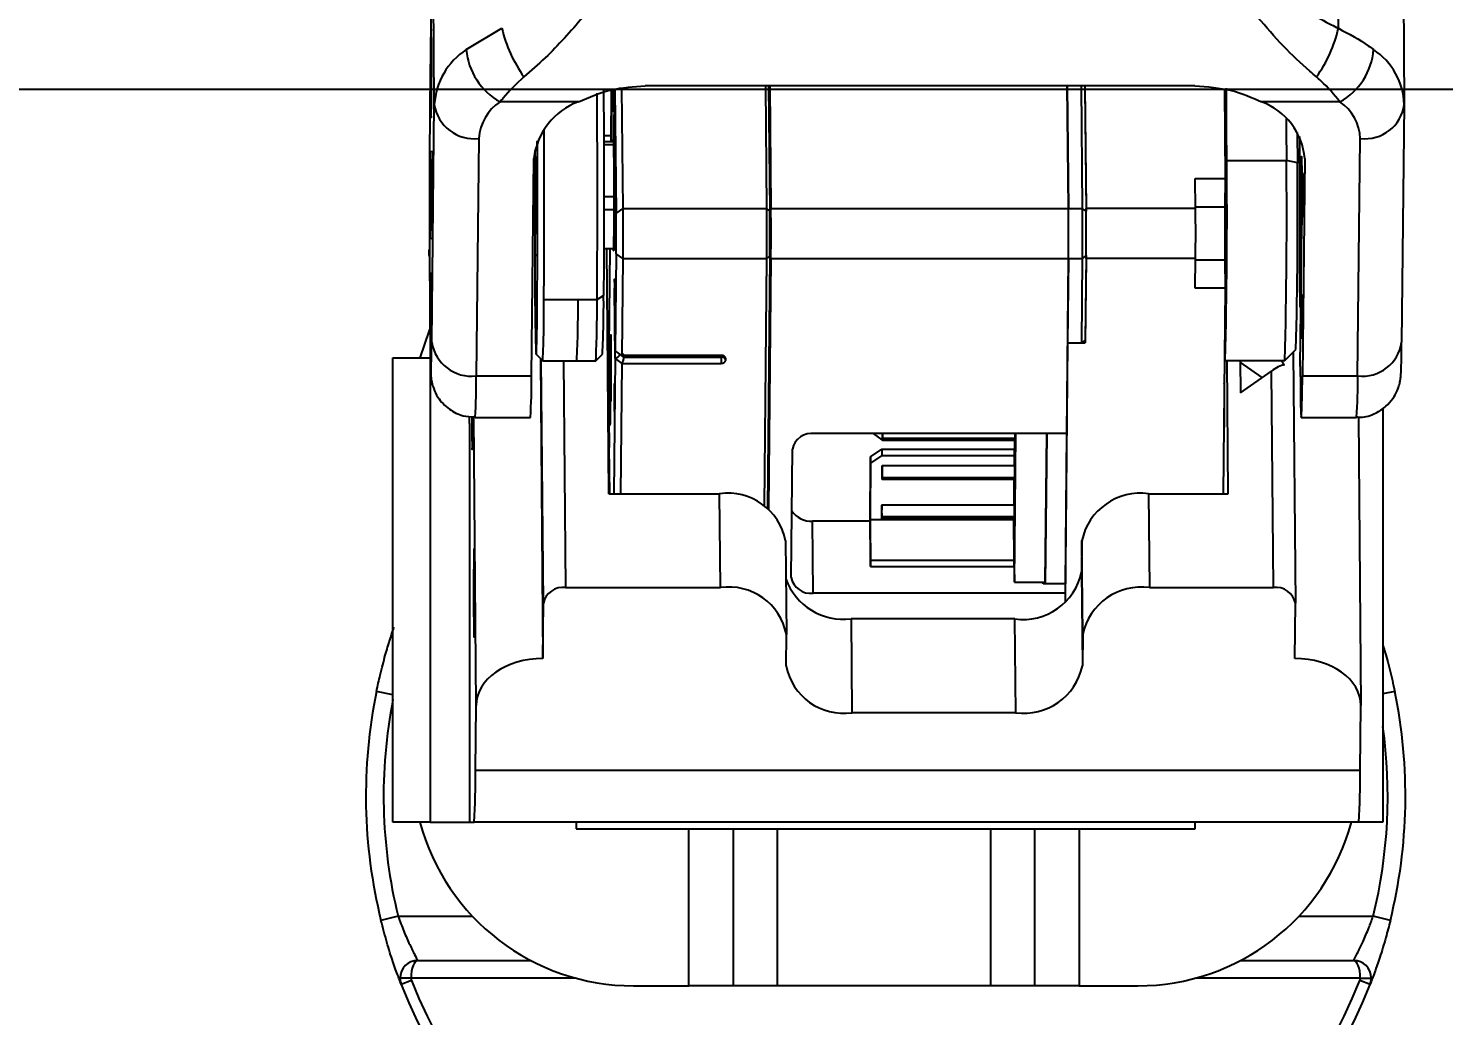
# Model space of a CAD drawing. Header units: millimetres. Extents: x 940 to 1780, y -29 to 565.
# Drawn here: x 1071.6 to 1135.6, y 174.5 to 219.1 of the extents above; entities that cross this region are included whole.
import ezdxf

# ---------------------------------------------------------------- set-up
doc = ezdxf.new("R2010")
doc.units = ezdxf.units.MM
doc.header["$PDSIZE"] = -1
doc.layers.add('7标注层', color=4, linetype='Continuous')
doc.styles.add('PC_TEXTSTYLE', font='ISOCP.SHX', dxfattribs={"width": 0.707, "bigfont": 'GBCBIG.SHX'})
doc.dimstyles.new('GB_LINEAR', dxfattribs={"dimtxt": 3.5, "dimasz": 3.5, "dimexe": 1, "dimexo": 0, "dimgap": 1.5, "dimtad": 1, "dimdsep": 46, "dimtxsty": 'PC_TEXTSTYLE', "dimcen": 0, "dimclrd": 256, "dimclrt": 3, "dimadec": 0, "dimazin": 2, "dimtp": 0.1, "dimtm": 0.1, "dimtfac": 0.71, "dimtdec": 3, "dimtmove": 0, "dimatfit": 3, "dimfxl": 1, "dimtfill": 1, "dimarcsym": 0})

# ---------------------------------------------------------------- blocks, each defined once
blk = doc.blocks.new('*D9')
at = {"layer": '7标注层', "color": 0, "lineweight": -2}
for p, q in [((1041.01, 184.746), (1041.01, 114.853)), ((1179.81, 184.746), (1179.81, 114.853))]:
    blk.add_line(p, q, dxfattribs=at)
at = {"layer": '7标注层', "lineweight": -2}
blk.add_line((1048.01, 116.853), (1172.81, 116.853), dxfattribs=at)
at = {"layer": '7标注层'}
for points in [[(1048.01, 118.02), (1048.01, 115.686), (1041.01, 116.853)], [(1172.81, 115.686), (1172.81, 118.02), (1179.81, 116.853)]]:
    blk.add_solid(points, dxfattribs=at)
at = {"layer": 'Defpoints', "color": 0}
for p in [(1041.01, 184.746), (1179.81, 184.746), (1179.81, 116.853)]:
    blk.add_point(p, dxfattribs=at)
at = {"layer": '7标注层', "color": 3, "insert": (1110.41, 123.003), "char_height": 7, "attachment_point": 5, "style": 'PC_TEXTSTYLE', "bg_fill": 3, "box_fill_scale": 1.1, "bg_fill_color": 257, "bg_fill_transparency": 0}
blk.add_mtext('138.8', dxfattribs=at)
blk = doc.blocks.new('*D10')
at = {"layer": '7标注层', "color": 0, "lineweight": -2}
for p, q in [((1071.71, 216.352), (1212.546, 216.352)), ((1071.71, 147.381), (1212.546, 147.381))]:
    blk.add_line(p, q, dxfattribs=at)
at = {"layer": '7标注层', "lineweight": -2}
blk.add_line((1210.546, 154.381), (1210.546, 209.352), dxfattribs=at)
at = {"layer": '7标注层'}
for points in [[(1211.713, 209.352), (1209.379, 209.352), (1210.546, 216.352)], [(1209.379, 154.381), (1211.713, 154.381), (1210.546, 147.381)]]:
    blk.add_solid(points, dxfattribs=at)
at = {"layer": 'Defpoints', "color": 0}
for p in [(1071.71, 216.352), (1210.546, 216.352), (1071.71, 147.381)]:
    blk.add_point(p, dxfattribs=at)
at = {"layer": '7标注层', "color": 3, "insert": (1204.394, 181.866), "char_height": 7, "attachment_point": 5, "rotation": 90, "style": 'PC_TEXTSTYLE', "bg_fill": 3, "box_fill_scale": 1.1, "bg_fill_color": 257, "bg_fill_transparency": 0}
blk.add_mtext('68.97', dxfattribs=at)

msp = doc.modelspace()

# ---------------------------------------------------------------- linework, layer by layer
at = {"color": 7, "linetype": 'Continuous', "lineweight": 25}
for p, q in [((1130.877, 219.097), (1130.798, 229.21)), ((1089.92, 226.372), (1089.801, 215.633)), ((1090.004, 215.647), (1089.92, 226.372)), ((1133.773, 226.372), (1133.857, 215.647)), ((1091.445, 218.134), (1093.057, 219.097)), ((1051.01, 216.352), (1089.809, 216.352)), ((1098, 213.972), (1098.022, 216.315)), ((1098.073, 215.403), (1098.064, 216.32)), ((1098.071, 216.321), (1098.076, 215.757)), ((1098.132, 214.067), (1098.153, 216.331)), ((1098.16, 216.332), (1098.135, 213.713)), ((1098.169, 216.333), (1098.221, 210.744)), ((1098.473, 216.37), (1098.523, 210.956)), ((1124.394, 216.501), (1099.54, 216.501)), ((1104.972, 216.501), (1105.023, 210.956)), ((1105.12, 216.501), (1105.172, 210.85)), ((1105.164, 216.501), (1105.206, 211.91)), ((1105.172, 216.501), (1105.223, 210.956)), ((1118.672, 210.956), (1118.621, 216.501)), ((1118.621, 216.501), (1118.672, 210.956)), ((1119.246, 216.501), (1119.297, 210.956)), ((1119.421, 216.501), (1119.472, 210.956)), ((1125.722, 216.325), (1125.76, 212.299)), ((1133.851, 216.352), (1169.81, 216.352)), ((1096.521, 215.773), (1092.977, 215.773)), ((1130.945, 215.773), (1127.4, 215.773)), ((1089.885, 204.909), (1090.004, 215.647)), ((1098.076, 215.474), (1098.075, 215.403)), ((1133.857, 215.647), (1133.738, 204.909)), ((1092.016, 214.115), (1091.897, 203.377)), ((1098.003, 214.242), (1097.669, 214.242)), ((1097.67, 213.972), (1098.106, 213.972)), ((1098.111, 213.821), (1097.671, 213.821)), ((1098.022, 213.972), (1098.021, 214.067)), ((1098.106, 213.972), (1098.111, 213.821)), ((1098.111, 213.821), (1098.133, 211.47)), ((1131.75, 203.377), (1131.869, 214.115)), ((1094.397, 203.377), (1094.506, 213.208)), ((1125.829, 213.117), (1128.529, 213.117)), ((1129.025, 213.014), (1128.529, 213.117)), ((1129.359, 213.208), (1129.25, 203.377)), ((1129.2, 212.897), (1129.129, 206.492)), ((1124.41, 212.299), (1125.76, 212.299)), ((1124.422, 210.956), (1124.41, 212.299)), ((1125.76, 212.299), (1125.748, 211.026)), ((1094.58, 211.288), (1094.573, 210.319)), ((1094.587, 210.068), (1094.583, 211.234)), ((1098.133, 211.47), (1097.674, 211.47)), ((1098.133, 211.47), (1098.134, 210.91)), ((1097.674, 210.91), (1098.134, 210.91)), ((1098.134, 210.91), (1098.118, 209.142)), ((1098.523, 210.956), (1098.221, 210.744)), ((1098.523, 210.956), (1105.023, 210.956)), ((1105.172, 210.85), (1105.023, 210.956)), ((1105.208, 210.693), (1105.173, 210.693)), ((1105.174, 210.586), (1105.214, 210.586)), ((1105.223, 210.956), (1118.672, 210.956)), ((1118.672, 210.956), (1119.297, 210.956)), ((1119.471, 210.832), (1119.297, 210.956)), ((1124.422, 210.956), (1119.472, 210.956)), ((1094.574, 209.996), (1094.585, 209.799)), ((1129.15, 203.811), (1129.221, 210.216)), ((1097.67, 209.142), (1098.118, 209.142)), ((1097.901, 198.051), (1097.798, 209.142)), ((1097.914, 204.662), (1097.956, 209.142)), ((1098.112, 209.057), (1098.114, 209.057)), ((1098.221, 208.905), (1098.181, 204.514)), ((1098.523, 208.693), (1098.221, 208.905)), ((1098.523, 208.693), (1098.483, 204.302)), ((1098.523, 208.693), (1105.023, 208.693)), ((1105.023, 208.693), (1104.919, 197.496)), ((1105.172, 208.799), (1105.023, 208.693)), ((1105.172, 208.799), (1105.066, 197.394)), ((1105.223, 208.693), (1105.118, 197.354)), ((1105.208, 208.956), (1105.173, 208.956)), ((1105.214, 209.062), (1105.174, 209.062)), ((1105.223, 208.693), (1118.672, 208.693)), ((1118.599, 200.773), (1118.672, 208.693)), ((1118.672, 208.693), (1118.637, 204.875)), ((1118.672, 208.693), (1119.297, 208.693)), ((1119.297, 208.693), (1119.262, 204.875)), ((1119.471, 208.817), (1119.297, 208.693)), ((1119.471, 208.817), (1119.436, 204.998)), ((1119.472, 208.693), (1119.437, 204.875)), ((1124.422, 208.693), (1119.472, 208.693)), ((1124.41, 207.349), (1124.422, 208.693)), ((1125.748, 208.622), (1125.76, 207.349)), ((1098.148, 207.625), (1098.148, 207.696)), ((1098.177, 204.16), (1098.148, 207.342)), ((1098.151, 207.696), (1098.181, 204.514)), ((1105.206, 207.738), (1105.11, 197.36)), ((1125.76, 207.349), (1124.41, 207.349)), ((1125.76, 207.349), (1125.673, 198.051)), ((1089.794, 207.18), (1089.806, 205.648)), ((1094.961, 206.831), (1096.501, 206.831)), ((1096.501, 206.831), (1097.361, 206.831)), ((1097.361, 206.831), (1097.659, 207.02)), ((1129.129, 206.492), (1129.18, 206.492)), ((1118.637, 204.875), (1118.528, 193.13)), ((1118.637, 204.875), (1119.262, 204.875)), ((1118.637, 204.875), (1119.437, 204.875)), ((1119.436, 204.998), (1119.262, 204.875)), ((1119.436, 204.998), (1119.437, 204.875)), ((1088.135, 183.202), (1088.135, 204.202)), ((1088.135, 204.202), (1089.812, 204.202)), ((1089.812, 204.202), (1089.812, 183.202)), ((1094.607, 204.357), (1094.906, 204.057)), ((1094.806, 204.158), (1094.911, 190.601)), ((1097.308, 204.057), (1097.608, 204.357)), ((1097.914, 204.662), (1097.901, 203.319)), ((1098.177, 204.16), (1098.121, 198.051)), ((1098.177, 204.16), (1098.479, 203.948)), ((1098.483, 204.302), (1098.181, 204.514)), ((1098.378, 204.375), (1098.378, 204.36)), ((1098.378, 204.36), (1098.562, 204.231)), ((1102.982, 204.302), (1098.483, 204.302)), ((1098.563, 204.302), (1098.562, 204.231)), ((1098.562, 204.231), (1102.979, 204.231)), ((1102.979, 204.231), (1102.98, 204.302)), ((1103.18, 204.09), (1103.181, 204.16)), ((1128.462, 204.078), (1128.961, 204.578)), ((1128.828, 204.444), (1128.933, 193.101)), ((1094.934, 193.101), (1094.832, 204.132)), ((1094.907, 204.057), (1096.447, 204.057)), ((1096.447, 204.057), (1097.307, 204.057)), ((1098.479, 203.948), (1098.424, 198.051)), ((1098.479, 203.948), (1102.979, 203.948)), ((1125.73, 204.109), (1125.76, 204.078)), ((1125.761, 204.078), (1128.461, 204.078)), ((1125.9, 198.051), (1125.844, 204.078)), ((1126.444, 204.078), (1126.458, 202.611)), ((1127.438, 203.309), (1126.445, 204.006)), ((1126.458, 202.611), (1127.849, 203.601)), ((1127.94, 193.808), (1127.849, 203.601)), ((1091.897, 203.377), (1094.397, 203.377)), ((1129.25, 203.377), (1131.75, 203.377)), ((1132.89, 201.916), (1132.89, 183.202)), ((1091.591, 201.23), (1091.595, 201.553)), ((1091.591, 201.23), (1091.591, 183.202)), ((1091.892, 188.472), (1091.79, 201.535)), ((1091.849, 201.505), (1094.349, 201.505)), ((1097.901, 201.48), (1097.914, 200.137)), ((1129.202, 201.505), (1131.702, 201.505)), ((1131.788, 201.521), (1131.89, 188.472)), ((1118.599, 200.773), (1107.199, 200.773)), ((1109.844, 200.773), (1110.241, 200.491)), ((1110.241, 200.491), (1110.264, 200.491)), ((1110.265, 200.473), (1116.265, 200.473)), ((1110.267, 200.561), (1116.267, 200.561)), ((1116.229, 194.056), (1116.291, 200.773)), ((1116.236, 200.473), (1116.232, 200.066)), ((1117.691, 200.773), (1117.628, 193.985)), ((1117.629, 194.056), (1117.691, 200.773)), ((1118.591, 200.773), (1118.528, 193.985)), ((1097.933, 198.051), (1097.914, 200.137)), ((1106.139, 194.268), (1106.193, 200.066)), ((1109.729, 199.713), (1109.703, 196.884)), ((1109.729, 199.713), (1110.232, 200.066)), ((1109.732, 199.43), (1109.729, 199.713)), ((1110.235, 199.783), (1109.732, 199.43)), ((1110.232, 200.066), (1110.235, 199.783)), ((1110.232, 200.066), (1116.232, 200.066)), ((1110.235, 199.783), (1116.235, 199.783)), ((1116.23, 199.306), (1116.235, 199.783)), ((1116.235, 199.783), (1116.232, 200.066)), ((1109.708, 196.884), (1109.732, 199.43)), ((1116.248, 199.306), (1110.249, 199.306)), ((1110.249, 198.706), (1116.248, 198.706)), ((1110.251, 198.793), (1116.25, 198.793)), ((1116.214, 197.538), (1116.225, 198.706)), ((1097.901, 198.051), (1102.901, 198.051)), ((1102.941, 193.808), (1102.901, 198.051)), ((1122.3, 198.051), (1122.34, 193.808)), ((1122.3, 198.051), (1125.9, 198.051)), ((1116.232, 197.538), (1110.232, 197.538)), ((1109.703, 196.814), (1107.102, 196.814)), ((1107.132, 193.561), (1107.102, 196.814)), ((1109.703, 196.884), (1109.722, 194.763)), ((1109.725, 195.046), (1109.708, 196.884)), ((1109.708, 196.884), (1116.208, 196.884)), ((1110.232, 196.938), (1116.232, 196.938)), ((1110.234, 197.026), (1116.234, 197.026)), ((1116.208, 196.884), (1116.208, 196.938)), ((1116.225, 195.046), (1116.208, 196.884)), ((1105.881, 195.93), (1105.921, 191.687)), ((1119.281, 195.93), (1119.268, 194.515)), ((1119.32, 191.687), (1119.281, 195.93)), ((1109.722, 194.763), (1109.725, 195.046)), ((1109.722, 194.763), (1116.222, 194.763)), ((1109.725, 195.046), (1116.225, 195.046)), ((1116.222, 194.763), (1116.225, 195.046)), ((1116.222, 194.763), (1116.229, 194.056)), ((1116.229, 194.056), (1117.629, 194.056)), ((1117.527, 194.056), (1117.528, 193.985)), ((1118.528, 193.985), (1117.528, 193.985)), ((1117.532, 193.985), (1117.531, 194.056)), ((1117.621, 194.056), (1117.62, 193.985)), ((1118.528, 193.985), (1118.532, 193.561)), ((1119.268, 194.515), (1119.307, 190.272)), ((1095.941, 193.808), (1102.941, 193.808)), ((1118.532, 193.561), (1107.132, 193.561)), ((1118.532, 193.561), (1118.528, 193.13)), ((1122.34, 193.808), (1127.94, 193.808)), ((1094.911, 190.601), (1094.934, 193.101)), ((1128.91, 190.601), (1128.933, 193.101)), ((1108.848, 192.394), (1108.888, 188.151)), ((1116.248, 192.394), (1108.848, 192.394)), ((1116.288, 188.151), (1116.248, 192.394)), ((1105.908, 190.272), (1105.921, 191.687)), ((1119.32, 191.687), (1119.307, 190.272)), ((1091.864, 185.545), (1091.892, 188.472)), ((1116.288, 188.151), (1108.888, 188.151)), ((1131.863, 185.545), (1131.89, 188.472)), ((1091.864, 185.545), (1131.863, 185.545)), ((1089.812, 183.202), (1088.135, 183.202)), ((1089.812, 183.202), (1091.591, 183.202)), ((1091.591, 183.202), (1091.812, 183.202)), ((1131.81, 183.202), (1091.812, 183.202)), ((1096.41, 183.202), (1096.41, 182.902)), ((1103.735, 183.202), (1103.11, 183.202)), ((1120.517, 183.202), (1117.385, 183.202)), ((1124.41, 182.902), (1124.41, 183.202)), ((1132.89, 183.202), (1131.81, 183.202)), ((1096.41, 182.902), (1101.51, 182.902)), ((1101.51, 175.802), (1101.51, 182.902)), ((1101.51, 182.902), (1103.51, 182.902)), ((1103.51, 182.902), (1103.51, 175.802)), ((1103.51, 182.902), (1105.51, 182.902)), ((1105.51, 182.902), (1105.51, 175.802)), ((1105.51, 182.902), (1115.16, 182.902)), ((1115.16, 175.802), (1115.16, 182.902)), ((1115.16, 182.902), (1117.16, 182.902)), ((1117.16, 175.802), (1117.16, 182.902)), ((1117.16, 182.902), (1119.16, 182.902)), ((1119.16, 182.902), (1119.16, 175.802)), ((1119.16, 182.902), (1124.41, 182.902)), ((1088.368, 178.952), (1087.592, 178.76)), ((1133.228, 178.76), (1132.451, 178.952)), ((1089.254, 176.952), (1094.354, 176.952)), ((1126.466, 176.952), (1131.566, 176.952)), ((1088.954, 176.152), (1088.454, 176.152)), ((1088.974, 176.043), (1088.508, 175.862)), ((1132.311, 175.862), (1131.845, 176.043)), ((1131.866, 176.152), (1132.366, 176.152)), ((1099.01, 175.802), (1101.51, 175.802)), ((1103.51, 175.802), (1101.51, 175.802)), ((1105.51, 175.802), (1103.51, 175.802)), ((1115.16, 175.802), (1105.51, 175.802)), ((1117.16, 175.802), (1115.16, 175.802)), ((1119.16, 175.802), (1117.16, 175.802)), ((1119.16, 175.802), (1121.81, 175.802))]:
    msp.add_line(p, q, dxfattribs=at)
at = {"color": 8, "linetype": 'Continuous', "lineweight": 25}
for p, q in [((1098.139, 214.067), (1098.132, 214.067)), ((1125.752, 213.101), (1125.829, 213.117)), ((1129.221, 212.897), (1129.2, 212.897)), ((1105.206, 211.91), (1105.162, 211.91)), ((1094.583, 211.288), (1094.58, 211.288)), ((1124.422, 211.026), (1125.748, 211.026)), ((1094.554, 210.095), (1094.565, 210.095)), ((1094.573, 210.319), (1094.586, 210.319)), ((1094.587, 209.996), (1094.574, 209.996)), ((1094.598, 210.392), (1094.616, 210.415)), ((1094.585, 209.799), (1094.586, 209.799)), ((1105.174, 209.151), (1105.215, 209.151)), ((1124.422, 208.622), (1125.748, 208.622)), ((1098.154, 207.342), (1098.148, 207.342)), ((1105.206, 207.738), (1105.162, 207.738)), ((1094.621, 205.799), (1094.63, 205.799)), ((1095.846, 204.057), (1095.941, 193.808)), ((1097.998, 202.683), (1097.978, 202.683)), ((1097.939, 201.41), (1097.951, 201.41)), ((1088.135, 188.96), (1087.391, 189.113)), ((1133.428, 189.113), (1132.89, 189.002)), ((1088.368, 178.952), (1091.724, 178.952)), ((1129.095, 178.952), (1132.451, 178.952)), ((1096.387, 176.152), (1088.954, 176.152)), ((1131.866, 176.152), (1124.432, 176.152))]:
    msp.add_line(p, q, dxfattribs=at)
at = {"color": 7, "linetype": 'Continuous', "lineweight": 25, "flags": 128}
for points in [[(1089.857, 219.057), (1089.85, 218.904), (1089.844, 218.471), (1089.84, 217.822), (1089.839, 217.057), (1089.84, 216.291), (1089.844, 215.643), (1089.85, 215.209), (1089.857, 215.057), (1089.864, 215.209), (1089.87, 215.643), (1089.875, 216.291), (1089.876, 217.057), (1089.875, 217.822), (1089.87, 218.471), (1089.864, 218.904), (1089.857, 219.057)], [(1097.657, 216.352), (1097.66, 215.998), (1097.668, 214.625), (1097.672, 213.099), (1097.674, 211.495), (1097.672, 209.895), (1097.667, 208.378), (1097.659, 207.02)], [(1119.419, 216.501), (1119.42, 216.37), (1119.471, 210.832)], [(1125.829, 213.117), (1125.825, 214.52), (1125.819, 215.809), (1125.814, 216.385)], [(1097.361, 206.831), (1097.37, 208.245), (1097.375, 209.826), (1097.377, 211.493), (1097.375, 213.163), (1097.37, 214.753), (1097.362, 216.167)], [(1089.801, 215.633), (1089.794, 214.793), (1089.788, 213.808), (1089.784, 212.716), (1089.782, 211.56), (1089.782, 210.384), (1089.784, 209.233), (1089.788, 208.151), (1089.794, 207.18)], [(1098.021, 215.34), (1098.022, 215.452), (1098.024, 215.535), (1098.025, 215.586), (1098.027, 215.603), (1098.029, 215.586), (1098.03, 215.535), (1098.032, 215.452), (1098.033, 215.34)], [(1098.075, 215.403), (1098.075, 215.379), (1098.075, 215.36), (1098.075, 215.349), (1098.074, 215.345), (1098.074, 215.349), (1098.073, 215.36), (1098.073, 215.379), (1098.073, 215.403)], [(1094.961, 206.831), (1094.969, 208.058), (1094.974, 209.419), (1094.977, 210.863), (1094.976, 212.333), (1094.974, 213.773), (1094.971, 214.542)], [(1128.523, 215.006), (1128.525, 214.52), (1128.529, 213.117)], [(1129.02, 214.392), (1129.021, 214.323), (1129.025, 213.014)], [(1094.565, 205.966), (1094.578, 205.097), (1094.592, 204.551), (1094.607, 204.357), (1094.621, 204.524), (1094.636, 205.043), (1094.648, 205.89), (1094.659, 207.02), (1094.667, 208.378), (1094.672, 209.895), (1094.674, 211.495), (1094.672, 213.099), (1094.67, 214.004)], [(1094.649, 213.949), (1094.648, 213.75), (1094.647, 213.44), (1094.648, 213.141), (1094.65, 212.901), (1094.653, 212.756), (1094.656, 212.727), (1094.658, 212.819), (1094.661, 213.018)], [(1098.106, 213.972), (1098.11, 214.051), (1098.115, 214.035), (1098.119, 213.924), (1098.124, 213.722), (1098.127, 213.436), (1098.13, 213.079), (1098.133, 212.662), (1098.134, 212.204)], [(1098.128, 213.317), (1098.121, 213.859), (1098.112, 214.05), (1098.106, 213.969)], [(1098.135, 213.713), (1098.135, 213.659), (1098.134, 213.64), (1098.133, 213.659), (1098.132, 213.713), (1098.132, 213.795), (1098.131, 213.89), (1098.132, 213.986), (1098.132, 214.067)], [(1129.122, 214.208), (1129.12, 213.545), (1129.117, 212.108), (1129.116, 210.634), (1129.118, 209.174), (1129.123, 207.778), (1129.129, 206.492)], [(1089.806, 213.557), (1089.799, 213.404), (1089.793, 212.971), (1089.789, 212.322), (1089.788, 211.557), (1089.789, 210.791), (1089.793, 210.143), (1089.799, 209.709), (1089.806, 209.557), (1089.813, 209.709), (1089.819, 210.143), (1089.823, 210.791), (1089.825, 211.557), (1089.823, 212.322), (1089.819, 212.971), (1089.813, 213.404), (1089.806, 213.557)], [(1089.908, 213.557), (1089.901, 213.404), (1089.895, 212.971), (1089.891, 212.322), (1089.89, 211.557), (1089.891, 210.791), (1089.895, 210.143), (1089.901, 209.709), (1089.908, 209.557), (1089.916, 209.709), (1089.922, 210.143), (1089.926, 210.791), (1089.927, 211.557), (1089.926, 212.322), (1089.922, 212.971), (1089.916, 213.404), (1089.908, 213.557)], [(1094.543, 213.578), (1094.542, 213.219), (1094.54, 211.618), (1094.542, 210.014), (1094.547, 208.488), (1094.554, 207.116), (1094.565, 205.966)], [(1098.106, 209.142), (1098.112, 209.05), (1098.121, 209.24), (1098.128, 209.782), (1098.133, 210.593), (1098.135, 211.55), (1098.133, 212.506), (1098.128, 213.317)], [(1129.2, 212.897), (1129.206, 213.226), (1129.212, 213.3), (1129.218, 213.109), (1129.223, 212.682), (1129.226, 212.083), (1129.227, 211.404), (1129.225, 210.749), (1129.221, 210.216)], [(1094.598, 210.392), (1094.595, 210.842), (1094.593, 211.401), (1094.594, 211.984), (1094.596, 212.502), (1094.6, 212.876), (1094.606, 213.049), (1094.611, 212.995), (1094.616, 212.721)], [(1094.616, 212.721), (1094.619, 212.271), (1094.621, 211.712), (1094.62, 211.129), (1094.618, 210.612), (1094.614, 210.238), (1094.609, 210.065), (1094.603, 210.119), (1094.598, 210.392)], [(1129.16, 210.557), (1129.156, 210.633), (1129.153, 210.85), (1129.151, 211.174), (1129.15, 211.557), (1129.151, 211.939), (1129.153, 212.264), (1129.156, 212.481), (1129.16, 212.557), (1129.163, 212.481), (1129.166, 212.264), (1129.168, 211.939), (1129.169, 211.557), (1129.168, 211.174), (1129.166, 210.85), (1129.163, 210.633), (1129.16, 210.557)], [(1129.262, 210.557), (1129.258, 210.633), (1129.255, 210.85), (1129.253, 211.174), (1129.252, 211.557), (1129.253, 211.939), (1129.255, 212.264), (1129.258, 212.481), (1129.262, 212.557), (1129.265, 212.481), (1129.268, 212.264), (1129.27, 211.939), (1129.271, 211.557), (1129.27, 211.174), (1129.268, 210.85), (1129.265, 210.633), (1129.262, 210.557)], [(1094.58, 211.288), (1094.58, 211.324), (1094.581, 211.349), (1094.581, 211.361), (1094.582, 211.36), (1094.582, 211.345), (1094.583, 211.318), (1094.583, 211.28), (1094.583, 211.234)], [(1105.216, 210.461), (1105.215, 210.539), (1105.214, 210.604), (1105.213, 210.656), (1105.212, 210.694), (1105.211, 210.717), (1105.21, 210.724), (1105.209, 210.716), (1105.208, 210.693)], [(1094.554, 210.095), (1094.552, 209.819), (1094.552, 209.508), (1094.553, 209.21), (1094.555, 208.97), (1094.557, 208.824), (1094.56, 208.795), (1094.563, 208.888), (1094.565, 209.087)], [(1094.565, 209.087), (1094.567, 209.363), (1094.567, 209.674), (1094.566, 209.972), (1094.564, 210.212), (1094.562, 210.358), (1094.559, 210.387), (1094.556, 210.294), (1094.554, 210.095)], [(1094.587, 210.068), (1094.587, 210.018), (1094.587, 209.965), (1094.587, 209.915), (1094.587, 209.871), (1094.587, 209.835), (1094.586, 209.81), (1094.586, 209.798), (1094.585, 209.799)], [(1105.208, 208.956), (1105.21, 208.926), (1105.213, 208.992), (1105.215, 209.146), (1105.217, 209.373), (1105.218, 209.648), (1105.218, 209.941), (1105.217, 210.222), (1105.216, 210.461)], [(1098.118, 209.142), (1098.115, 209.078), (1098.112, 209.057), (1098.109, 209.078), (1098.106, 209.142)], [(1089.857, 208.057), (1089.85, 207.904), (1089.844, 207.471), (1089.84, 206.822), (1089.839, 206.057), (1089.84, 205.291), (1089.844, 204.643), (1089.85, 204.209), (1089.857, 204.057), (1089.864, 204.209), (1089.87, 204.643), (1089.875, 205.291), (1089.876, 206.057), (1089.875, 206.822), (1089.87, 207.471), (1089.864, 207.904), (1089.857, 208.057)], [(1098.148, 207.696), (1098.149, 207.721), (1098.149, 207.739), (1098.149, 207.751), (1098.15, 207.754), (1098.15, 207.751), (1098.15, 207.739), (1098.151, 207.721), (1098.151, 207.696)], [(1094.63, 207.041), (1094.628, 207.187), (1094.625, 207.216), (1094.622, 207.123), (1094.62, 206.924), (1094.618, 206.648), (1094.618, 206.337), (1094.619, 206.039), (1094.621, 205.799)], [(1094.621, 205.799), (1094.623, 205.653), (1094.626, 205.624), (1094.629, 205.717), (1094.631, 205.916), (1094.633, 206.192), (1094.633, 206.503), (1094.632, 206.801), (1094.63, 207.041)], [(1129.211, 205.057), (1129.207, 205.133), (1129.204, 205.35), (1129.202, 205.674), (1129.201, 206.057), (1129.202, 206.439), (1129.204, 206.764), (1129.207, 206.981), (1129.211, 207.057), (1129.214, 206.981), (1129.217, 206.764), (1129.219, 206.439), (1129.22, 206.057), (1129.219, 205.674), (1129.217, 205.35), (1129.214, 205.133), (1129.211, 205.057)], [(1089.876, 205.672), (1089.771, 205.429), (1089.354, 204.202)], [(1097.998, 204.804), (1097.993, 205.129), (1097.988, 205.243), (1097.983, 205.129), (1097.978, 204.804), (1097.975, 204.317), (1097.974, 203.743), (1097.975, 203.169), (1097.978, 202.683)], [(1097.978, 202.683), (1097.983, 202.357), (1097.988, 202.243), (1097.993, 202.357), (1097.998, 202.683), (1098.001, 203.169), (1098.002, 203.743), (1098.001, 204.317), (1097.998, 204.804)], [(1129.15, 203.811), (1129.161, 202.876), (1129.173, 202.167), (1129.186, 201.707), (1129.199, 201.512), (1129.213, 201.588), (1129.226, 201.934), (1129.239, 202.537), (1129.25, 203.377)], [(1097.939, 201.41), (1097.937, 201.702), (1097.936, 202.046), (1097.937, 202.391), (1097.939, 202.683), (1097.942, 202.878), (1097.945, 202.946), (1097.948, 202.878), (1097.951, 202.683)], [(1125.709, 201.932), (1125.71, 201.663), (1125.712, 201.339), (1125.715, 201.122), (1125.719, 201.046), (1125.722, 201.122), (1125.725, 201.339), (1125.727, 201.663), (1125.728, 202.046), (1125.727, 202.429), (1125.725, 202.753), (1125.722, 202.97), (1125.72, 203.04)], [(1097.951, 202.683), (1097.953, 202.391), (1097.953, 202.046), (1097.953, 201.702), (1097.951, 201.41), (1097.948, 201.215), (1097.945, 201.146), (1097.942, 201.215), (1097.939, 201.41)], [(1091.702, 201.535), (1091.703, 201.281), (1091.707, 200.632), (1091.713, 200.198), (1091.72, 200.046), (1091.727, 200.198), (1091.733, 200.632), (1091.737, 201.281), (1091.738, 201.535)], [(1110.262, 200.773), (1110.263, 200.659), (1110.263, 200.561), (1110.264, 200.496), (1110.265, 200.473), (1110.266, 200.496), (1110.267, 200.561)], [(1110.267, 200.561), (1110.268, 200.659), (1110.268, 200.773)], [(1116.265, 200.473), (1116.266, 200.496), (1116.267, 200.561)], [(1116.267, 200.561), (1116.267, 200.659), (1116.268, 200.773)], [(1110.247, 199.218), (1110.246, 199.12), (1110.246, 199.006), (1110.246, 198.891), (1110.247, 198.793), (1110.248, 198.728), (1110.249, 198.706), (1110.25, 198.728), (1110.251, 198.793)], [(1110.251, 198.793), (1110.251, 198.891), (1110.251, 199.006), (1110.251, 199.12), (1110.251, 199.218), (1110.25, 199.283), (1110.249, 199.306), (1110.248, 199.283), (1110.247, 199.218)], [(1116.248, 198.706), (1116.249, 198.728), (1116.25, 198.793)], [(1110.23, 197.45), (1110.23, 197.353), (1110.229, 197.238), (1110.23, 197.123), (1110.23, 197.026), (1110.231, 196.961), (1110.232, 196.938), (1110.233, 196.961), (1110.234, 197.026)], [(1110.234, 197.026), (1110.235, 197.123), (1110.235, 197.238), (1110.235, 197.353), (1110.234, 197.45), (1110.233, 197.515), (1110.232, 197.538), (1110.231, 197.515), (1110.23, 197.45)], [(1116.232, 196.938), (1116.233, 196.961), (1116.234, 197.026)], [(1091.78, 193.561), (1091.782, 192.795), (1091.786, 192.147), (1091.792, 191.713), (1091.799, 191.561), (1091.806, 191.713), (1091.812, 192.147), (1091.816, 192.795), (1091.817, 193.561), (1091.816, 194.326), (1091.812, 194.975), (1091.806, 195.409), (1091.799, 195.561), (1091.792, 195.409), (1091.786, 194.975), (1091.782, 194.326), (1091.78, 193.561)]]:
    msp.add_lwpolyline(points, dxfattribs=at)
at = {"color": 8, "linetype": 'Continuous', "lineweight": 25, "flags": 128}
msp.add_lwpolyline([(1089.806, 205.648), (1089.814, 204.826), (1089.823, 204.183), (1089.833, 203.745), (1089.844, 203.528), (1089.855, 203.541), (1089.859, 203.606)], dxfattribs=at)
at = {"color": 7, "linetype": 'Continuous', "lineweight": 25}
for centre, radius, start, end in [((1099.249, 220.585), 6.368, 193.5116, 215.34799), ((1125.023, 220.417), 6, 324.12905, 347.29571), ((1093.24, 215.433), 3.243, 123.59356, 176.2111), ((1094.452, 218.407), 3.019, 185.19152, 240.74313), ((1129.522, 218.366), 2.958, 298.75091, 355.50362), ((1130.7, 215.517), 3.16, 2.35879, 55.91864), ((1094.173, 213.972), 2.162, 123.59356, 176.2111), ((1097.592, 212.857), 3.106, 110.16982, 173.51282), ((1080.25, 215.616), 17.826, 359.54545, 0.45455), ((1126.351, 212.941), 3.02, 5.0681, 69.6632), ((1129.764, 214.028), 2.106, 2.35879, 55.91864), ((1091.811, 215.933), 1.83, 189.00322, 276.41613), ((1178.239, 214.703), 80.221, 179.54545, 180.45455), ((1026.788, 214.71), 71.248, 359.40607, 0.50633), ((1132.078, 215.9), 1.797, 263.33563, 351.90586), ((1019.572, 213.525), 75.09, 359.61375, 0.34849), ((874.198, 210.514), 251.645, 358.53447, 0.59265), ((873.477, 210.522), 255.066, 358.55236, 0.583), ((887.776, 210.599), 241.261, 358.56995, 0.57359), ((834.432, 211.557), 263.703, 359.85941, 0.14059), ((1013.174, 211.194), 92.035, 359.68787, 0.44581), ((1015.739, 210.791), 82.396, 358.85297, 0.0823), ((982.349, 209.824), 115.876, 359.54545, 0.45455), ((975.931, 209.824), 129.245, 359.54545, 0.45455), ((962.617, 209.824), 142.611, 359.54545, 0.45455), ((976.066, 209.824), 142.611, 359.54545, 0.45455), ((976.067, 209.824), 142.61, 359.54545, 0.45455), ((992.464, 209.824), 127.011, 359.54545, 0.45455), ((976.866, 209.824), 142.611, 359.54545, 0.45455), ((981.817, 209.824), 142.61, 359.54545, 0.45455), ((1277.267, 209.824), 151.524, 179.54545, 180.45455), ((1106.414, 210.2), 11.842, 179.42101, 180.98645), ((1090.251, 208.946), 0.5, 158.90662, 180), ((1090.251, 208.946), 0.5, 180, 201.48982), ((1013.174, 208.454), 92.035, 359.55419, 0.31213), ((1115.974, 207.484), 17.826, 179.54545, 180.45455), ((1047.392, 206.383), 47.571, 357.19804, 0.53995), ((1048.719, 206.392), 48.644, 357.24821, 0.51678), ((1049.578, 206.615), 48.083, 357.30872, 0.48276), ((1047.681, 205.088), 42.204, 357.98706, 359.75637), ((1091.692, 205.195), 1.83, 189.00322, 276.41613), ((1131.959, 205.162), 1.797, 263.33563, 351.90586), ((1103.004, 204.052), 0.18, 11.93193, 97.89035), ((1120.805, 204.09), 17.826, 179.54545, 180.45455), ((1103.004, 204.123), 0.18, 11.93193, 97.89035), ((1103.008, 204.127), 0.177, 10.90432, 98.20806), ((1103.004, 204.127), 0.18, 262.10965, 348.06807), ((1071.308, 203.03), 23.091, 356.21415, 0.86107), ((1213.769, 202.4), 115.871, 179.54545, 180.45455), ((1178.353, 202.4), 80.221, 179.54545, 180.45455), ((1107.076, 199.88), 0.902, 82.10965, 168.06807), ((1102.055, 198.995), 14.196, 359.187, 1.25404), ((1103.28, 195.428), 2.65, 10.90432, 98.20806), ((1121.929, 195.37), 2.707, 82.10965, 168.06807), ((1107.033, 197.847), 1.036, 213.29269, 273.8332), ((1102.039, 197.227), 14.196, 359.187, 1.25404), ((1108.508, 195.148), 2.775, 199.84198, 277.05214), ((1107.006, 194.435), 0.883, 190.90432, 278.20806), ((1116.62, 195.074), 2.707, 262.10965, 348.06807), ((1095.817, 192.915), 0.902, 82.10965, 168.06807), ((1103.319, 191.186), 2.65, 10.90432, 98.20806), ((1121.968, 191.127), 2.707, 82.10965, 168.06807), ((1128.066, 192.934), 0.883, 10.90432, 98.20806), ((1108.51, 190.774), 2.65, 190.90432, 278.20806), ((1116.659, 190.832), 2.707, 262.10965, 348.06807), ((1110.41, 184.381), 23.5, 168.38262, 193.83659), ((1110.41, 184.381), 23.5, 346.16341, 11.61738), ((1054.612, 185.208), 37.254, 356.91234, 0.51752), ((1094.61, 185.208), 37.254, 356.91234, 0.51752), ((1099.01, 185.802), 10, 195.07006, 270), ((1121.81, 185.802), 10, 270, 344.92994), ((1089.254, 176.152), 0.8, 90, 180), ((1131.566, 176.152), 0.8, 0, 90), ((1089.254, 176.152), 0.8, 180, 201.25391), ((1089.254, 176.152), 0.3, 180, 201.25391), ((1110.41, 184.381), 23, 201.25391, 338.74609), ((1131.566, 176.152), 0.3, 338.74609, 0), ((1131.566, 176.152), 0.8, 338.74609, 0), ((1110.41, 184.381), 23.5, 201.25391, 338.74609)]:
    msp.add_arc(centre, radius, start, end, dxfattribs=at)
at = {"color": 8, "linetype": 'Continuous', "lineweight": 25}
for centre, radius, start, end in [((1089.872, 208.942), 0.121, 136.04824, 178.06127), ((1047.515, 206.399), 48.988, 357.2597, 0.5053), ((1068.834, 203.029), 23.065, 356.21098, 0.86308), ((1108.662, 203.03), 23.091, 356.21415, 0.86107), ((1110.41, 184.381), 22.7, 168.89551, 193.83659), ((1110.41, 184.381), 22.7, 346.16341, 7.98338)]:
    msp.add_arc(centre, radius, start, end, dxfattribs=at)
at = {"color": 7, "linetype": 'Continuous', "lineweight": 25}
for centre, major_axis, ratio, start_param, end_param in [((1128.713, 211.228), (3, 0.021), 0.602615, 1.39669, 1.469221), ((1127.842, 202.894), (0.918, 0.926), 0.410332, 0.528026, 1.171527), ((1127.834, 203.742), (0.93, -0.921), 0.41803, 1.313424, 1.514016), ((1094.891, 188.472), (3, 0.028), 0.709776, 1.557504, 3.1283), ((1128.89, 188.472), (3, 0.028), 0.709776, 6.269893, 7.840689), ((1089.254, 176.152), (0, 0.8), 0.375, 0, 1.570796), ((1131.566, 176.152), (0, 0.8), 0.375, 4.712389, 6.283185)]:
    msp.add_ellipse(centre, major_axis=major_axis, ratio=ratio, start_param=start_param, end_param=end_param, dxfattribs=at)
for points, knots in [([(1128.706, 220.337), (1129.323, 219.959), (1130.043, 219.518), (1130.772, 219.15), (1130.877, 219.097)], [0, 0, 0, 0, 0.855647, 1, 1, 1, 1]), ([(1096.725, 219.603), (1096.166, 218.963), (1095.306, 217.978), (1094.379, 217.18), (1094.054, 216.901)], [0, 0, 0, 0, 0.649664, 1, 1, 1, 1]), ([(1129.886, 216.901), (1129.785, 216.987), (1129.285, 217.415), (1128.365, 218.273), (1127.613, 219.155), (1127.229, 219.603)], [0, 0, 0, 0, 0.1096855, 0.5467619, 1, 1, 1, 1]), ([(1130.877, 219.097), (1131.357, 218.844), (1131.937, 218.538), (1132.392, 218.193), (1132.471, 218.134)], [0, 0, 0, 0, 0.828313, 1, 1, 1, 1]), ([(1094.054, 216.901), (1093.714, 216.575), (1093.309, 216.188), (1093.022, 215.829), (1092.977, 215.773)], [0, 0, 0, 0, 0.842824, 1, 1, 1, 1]), ([(1096.521, 215.773), (1097.003, 215.982), (1097.931, 216.386), (1099.018, 216.464), (1099.54, 216.501)], [0, 0, 0, 0, 0.519025, 1, 1, 1, 1]), ([(1124.394, 216.501), (1124.959, 216.457), (1126.045, 216.373), (1126.961, 215.968), (1127.4, 215.773)], [0, 0, 0, 0, 0.519412, 1, 1, 1, 1]), ([(1130.945, 215.773), (1130.686, 216.092), (1130.379, 216.47), (1129.953, 216.842), (1129.886, 216.901)], [0, 0, 0, 0, 0.842807, 1, 1, 1, 1]), ([(1105.023, 210.956), (1105.024, 210.79), (1105.027, 210.46), (1105.028, 209.824), (1105.027, 209.189), (1105.024, 208.858), (1105.023, 208.693)], [0, 0, 0, 0, 0.249998, 0.499997, 0.749998, 1, 1, 1, 1]), ([(1119.297, 210.956), (1119.299, 210.79), (1119.301, 210.46), (1119.302, 209.824), (1119.301, 209.189), (1119.299, 208.858), (1119.297, 208.693)], [0, 0, 0, 0, 0.250001, 0.500001, 0.750001, 1, 1, 1, 1]), ([(1089.806, 205.633), (1089.808, 205.455), (1089.812, 204.936), (1089.821, 204.239), (1089.831, 203.756), (1089.84, 203.519), (1089.848, 203.394), (1089.86, 203.265), (1089.893, 203.065), (1089.977, 202.767), (1090.201, 202.318), (1090.642, 201.86), (1091.248, 201.547), (1091.659, 201.535), (1091.839, 201.53)], [0, 0, 0, 0, 0.091103, 0.266057, 0.442591, 0.534927, 0.591851, 0.627368, 0.65191, 0.692827, 0.747551, 0.844214, 0.931418, 1, 1, 1, 1]), ([(1131.693, 201.53), (1131.754, 201.522), (1132.05, 201.484), (1132.531, 201.657), (1133.021, 201.969), (1133.341, 202.331), (1133.535, 202.678), (1133.636, 202.969), (1133.677, 203.169), (1133.693, 203.286), (1133.703, 203.384), (1133.711, 203.517), (1133.72, 203.75), (1133.73, 204.199), (1133.735, 204.679), (1133.738, 204.887)], [0, 0, 0, 0, 0.0271453, 0.1307633, 0.2132569, 0.2826529, 0.3410359, 0.387853, 0.4196853, 0.4425912, 0.4704439, 0.5231174, 0.6543355, 0.8501278, 1, 1, 1, 1]), ([(1098.378, 204.36), (1098.377, 204.351), (1098.376, 204.332), (1098.363, 204.301), (1098.344, 204.27), (1098.312, 204.234), (1098.27, 204.202), (1098.222, 204.176), (1098.193, 204.166), (1098.177, 204.16)], [0, 0, 0, 0, 0.118096, 0.240604, 0.368226, 0.501584, 0.708145, 0.843471, 1, 1, 1, 1]), ([(1098.562, 204.231), (1098.562, 204.221), (1098.561, 204.202), (1098.556, 204.166), (1098.547, 204.127), (1098.534, 204.077), (1098.517, 204.028), (1098.497, 203.982), (1098.486, 203.96), (1098.479, 203.948)], [0, 0, 0, 0, 0.118099, 0.240607, 0.368228, 0.501583, 0.709638, 0.844591, 1, 1, 1, 1]), ([(1098.563, 204.302), (1098.562, 204.31), (1098.562, 204.328), (1098.557, 204.346), (1098.55, 204.358), (1098.537, 204.362), (1098.521, 204.353), (1098.501, 204.332), (1098.489, 204.312), (1098.483, 204.302)], [0, 0, 0, 0, 0.118097, 0.240605, 0.368228, 0.501588, 0.707996, 0.843358, 1, 1, 1, 1]), ([(1087.391, 189.113), (1087.445, 189.362), (1087.569, 189.939), (1087.788, 190.761), (1087.997, 191.455), (1088.152, 191.921), (1088.173, 191.981), (1088.183, 192.012)], [0, 0, 0, 0, 0.168448, 0.389517, 0.598734, 0.799997, 1, 1, 1, 1]), ([(1132.89, 191.221), (1132.916, 191.137), (1133.008, 190.843), (1133.211, 190.102), (1133.356, 189.443), (1133.428, 189.113)], [0, 0, 0, 0, 0.16626, 0.581618, 1, 1, 1, 1]), ([(1088.508, 175.862), (1088.504, 175.871), (1088.494, 175.898), (1088.374, 176.209), (1088.138, 176.867), (1087.854, 177.753), (1087.679, 178.424), (1087.592, 178.76)], [0, 0, 0, 0, 0.108054, 0.321546, 0.545997, 0.772178, 1, 1, 1, 1]), ([(1088.368, 178.952), (1088.453, 178.719), (1088.623, 178.253), (1088.897, 177.645), (1089.123, 177.192), (1089.24, 176.977), (1089.25, 176.958), (1089.254, 176.952)], [0, 0, 0, 0, 0.226487, 0.453223, 0.678673, 0.892226, 1, 1, 1, 1]), ([(1131.566, 176.952), (1131.577, 176.972), (1131.6, 177.013), (1131.766, 177.329), (1131.993, 177.798), (1132.239, 178.364), (1132.386, 178.772), (1132.451, 178.952)], [0, 0, 0, 0, 0.196439, 0.3949205, 0.6030047, 0.8248069, 1, 1, 1, 1]), ([(1133.228, 178.76), (1133.161, 178.5), (1133.01, 177.912), (1132.755, 177.089), (1132.518, 176.407), (1132.346, 175.951), (1132.323, 175.891), (1132.311, 175.862)], [0, 0, 0, 0, 0.176417, 0.398017, 0.605123, 0.803157, 1, 1, 1, 1])]:
    msp.add_open_spline(points, degree=3, knots=knots, dxfattribs=at)
msp.add_open_spline([(1098.523, 210.956), (1098.525, 210.79), (1098.527, 210.46), (1098.528, 209.824), (1098.527, 209.189), (1098.525, 208.858), (1098.523, 208.693)], degree=3, dxfattribs=at)

# ---------------------------------------------------------------- next in the draw order: dimensions: what is measured, and where the dimension line sits
at = {"layer": '7标注层'}
dim = msp.add_linear_dim(base=(1179.81, 116.853), p1=(1041.01, 184.746), p2=(1179.81, 184.746), dimstyle='GB_LINEAR', override={"dimscale": 2, "dimgap": 1.5, "dimtad": 1, "dimjust": 0, "dimdec": 2, "dimlfac": 1, "dimse1": 0, "dimse2": 0, "dimsd1": 0, "dimsd2": 0, "dimclrd": 256, "dimclre": 0, "dimtofl": 1, "dimtvp": 0.1}, dxfattribs=at)
dim.commit()
dim.dimension.update_dxf_attribs({"geometry": '*D9', "text_midpoint": (1110.41, 123.003)})

# ---------------------------------------------------------------- next in the draw order: dimensions: what is measured, and where the dimension line sits
dim = msp.add_linear_dim(base=(1210.546, 216.352), p1=(1071.71, 147.381), p2=(1071.71, 216.352), angle=90, dimstyle='GB_LINEAR', override={"dimscale": 2, "dimgap": 1.5, "dimtad": 1, "dimjust": 0, "dimdec": 2, "dimlfac": 1, "dimse1": 0, "dimse2": 0, "dimsd1": 0, "dimsd2": 0, "dimclrd": 256, "dimclre": 0, "dimtofl": 1, "dimtvp": 0.1}, dxfattribs=at)
dim.commit()
dim.dimension.update_dxf_attribs({"geometry": '*D10', "text_midpoint": (1204.394, 181.866)})

doc.saveas('drawing.dxf')
